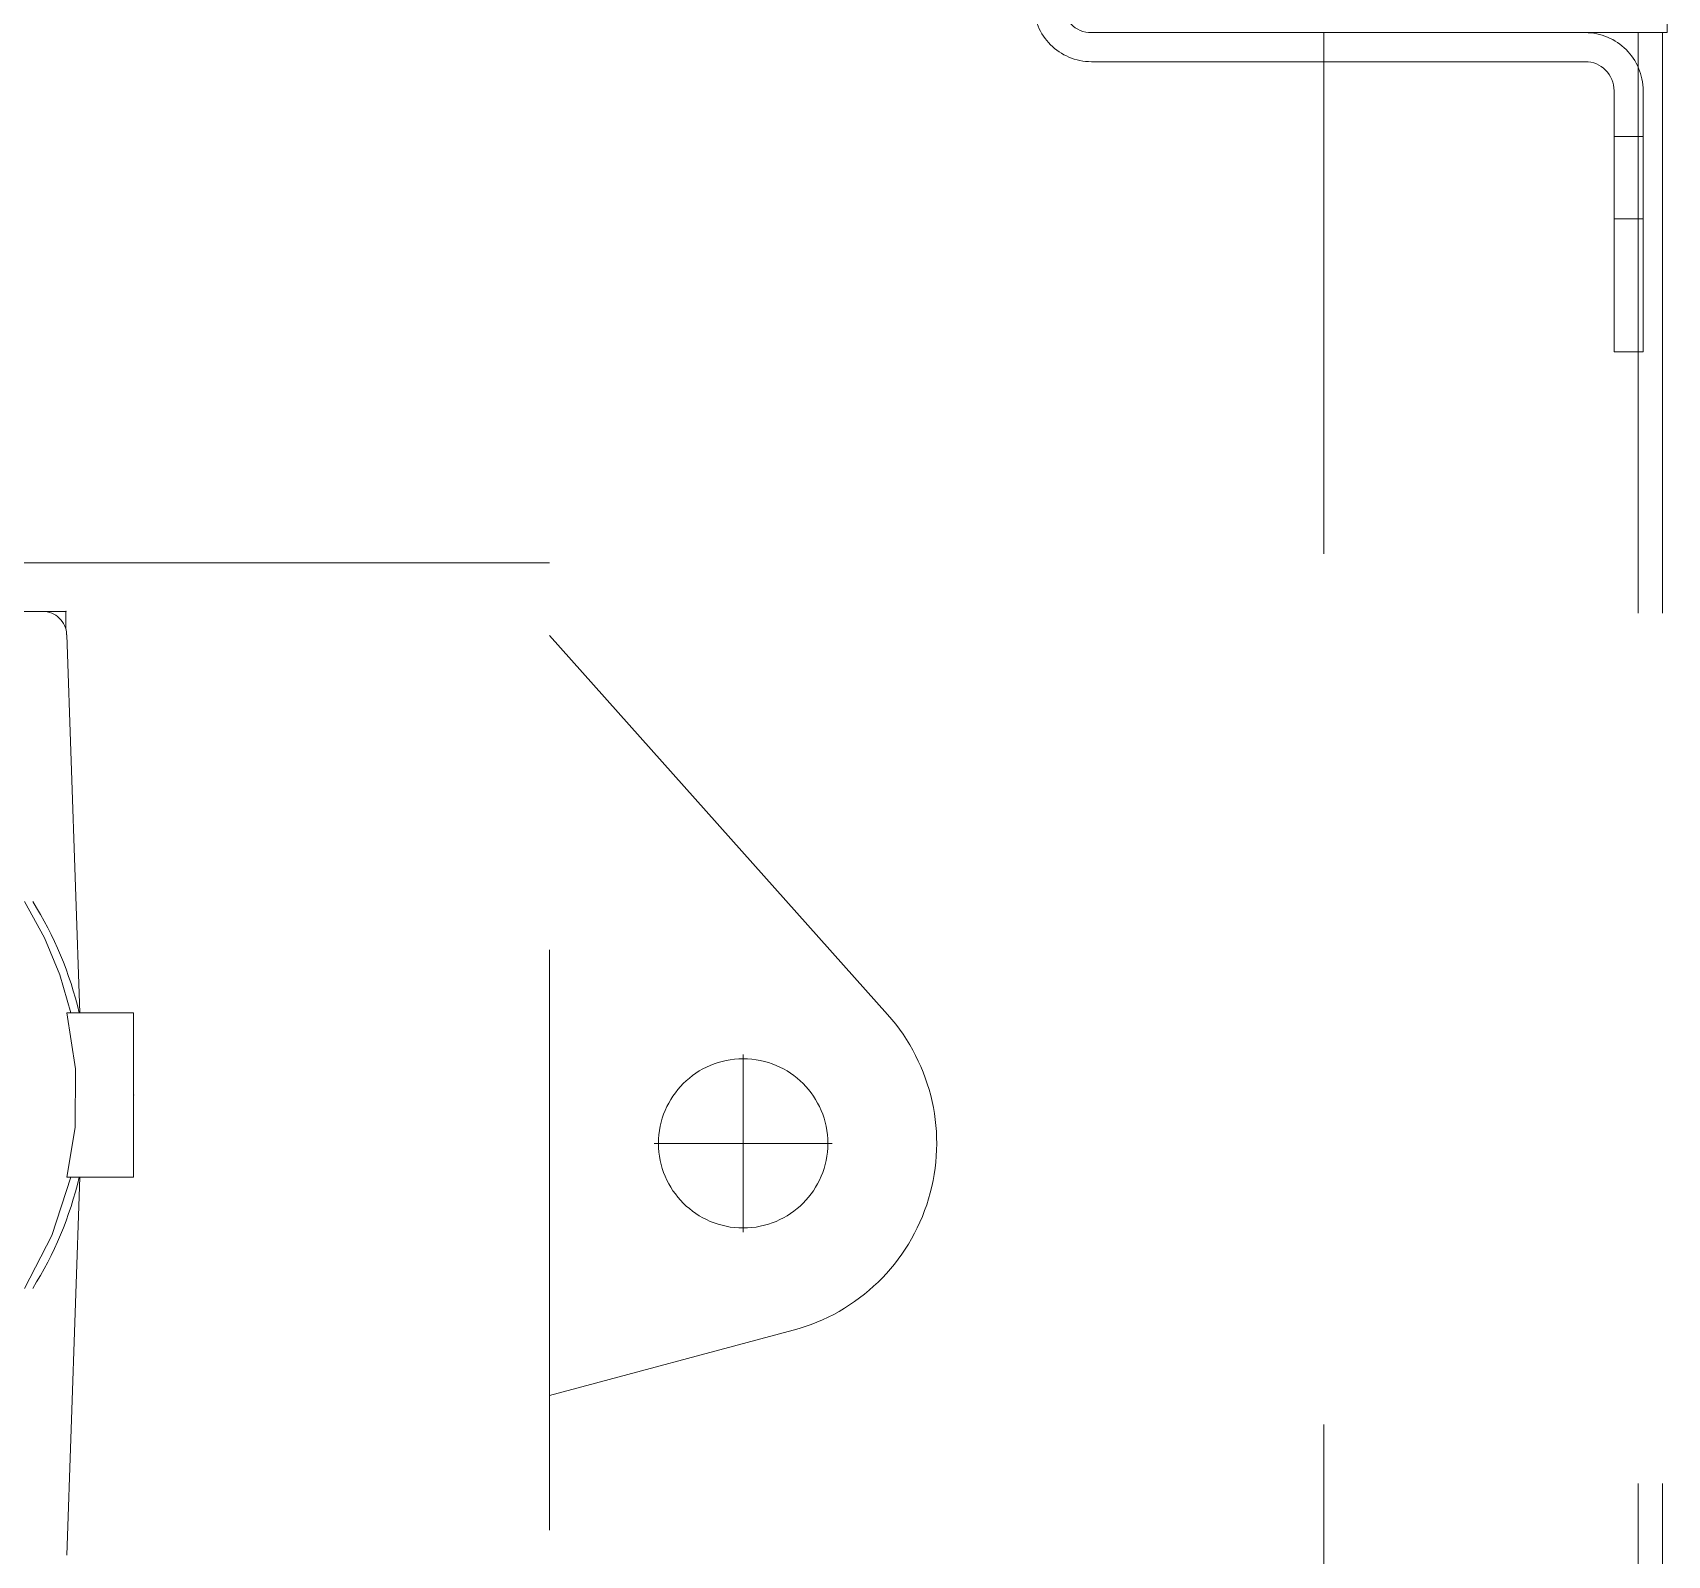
# Model space of a CAD drawing. Extents: x -181672 to 290600, y -29000 to 395522.
# Drawn here: x 3525.7 to 3863.6, y 42016.1 to 42330.9 of the extents above; entities that cross this region are included whole.
import ezdxf

# ---------------------------------------------------------------- set-up
doc = ezdxf.new("R2010")
doc.units = 0
doc.header["$LTSCALE"] = 10
doc.linetypes.add('XFM7Q20PCW-200K$0$ACAD_ISO03W100', pattern=[30, 12, -18])
doc.layers.add('XFM7Q20PCW-200K$0$PCW EQ (FUTURE)', color=252, linetype='XFM7Q20PCW-200K$0$ACAD_ISO03W100', lineweight=9)

# ---------------------------------------------------------------- blocks, each defined once
blk = doc.blocks.new('XFM7Q20PCW-200K$0$PCW-防震基座-更新後 - PCW-防震基座-更新後-V1242-CUB_L40')
at = {"extrusion": (0, 0, -1)}
for p, q in [((62.31, -451.39), (62.31, -349.39)), ((68.31, -349.39), (68.31, -468.39)), ((-939.47, -397.39), (68.31, -397.39)), ((2.31, -457.39), (2.31, -463.39)), ((2.31, -457.39), (56.31, -457.39)), ((29.81, -457.39), (29.81, -463.39)), ((38.31, -457.39), (38.31, -457.39)), ((46.81, -463.39), (46.81, -457.39)), ((68.31, -462.39), (-939.47, -462.39)), ((56.31, -463.39), (2.31, -463.39)), ((38.31, -463.39), (38.31, -463.39)), ((68.31, -467.39), (-939.47, -467.39)), ((68.31, -468.39), (308.31, -468.39))]:
    blk.add_line(p, q, dxfattribs=at)
blk.add_arc((74.31, -349.39), 12, 90, 180)
for centre, radius, start, end in [((-74.31, -349.39), 12, 0, 90), ((-74.31, -349.39), 6, 0, 90), ((-56.31, -451.39), 6, 180, 270), ((-56.31, -451.39), 12, 180, 270)]:
    blk.add_arc(centre, radius, start, end, dxfattribs=at)
blk = doc.blocks.new('XFM7Q20PCW-200K$0$A$C561449da')
for p, q in [((830, 2269.35), (584.46, 2269.35)), ((830, 269.35), (830, 2269.35)), ((725.17, 2259.35), (695.21, 2259.35)), ((725.17, 2259.35), (730, 2259.35)), ((730, 2259.35), (730, 2255.65)), ((732.9, 2176.35), (730.17, 2254.52)), ((899.86, 2175.96), (830, 2254.35)), ((744, 2176.35), (730.21, 2176.35)), ((744, 2142.35), (744, 2176.35)), ((870, 2167.72), (870, 2130.97)), ((851.62, 2149.35), (888.38, 2149.35)), ((910, 1939.35), (910, 2149.35)), ((730.17, 2064.18), (732.9, 2142.35)), ((744, 2142.35), (730.21, 2142.35)), ((830, 2097.22), (880.35, 2110.71))]:
    blk.add_line(p, q)
for points in [[(731.02, 2176.35), (728.73, 2184.21), (725.56, 2191.87), (721.42, 2199.35)], [(730.21, 2176.35), (732.01, 2164.73), (731.9, 2152.62), (730.21, 2142.35)], [(721.42, 2119.35), (727.11, 2130.29), (731.02, 2142.35)]]:
    blk.add_lwpolyline(points)
blk.add_circle((870, 2149.35), 17.5)
for centre, radius, start, end in [((725.17, 2254.35), 5, 2, 90), ((659.7, 2159.35), 75, 13.1009, 32.231), ((870, 2149.35), 40, 285, 41.7089), ((659.7, 2159.35), 75, 327.769, 346.8991)]:
    blk.add_arc(centre, radius, start, end)
for p in [(730, 2259.35), (744, 2159.35)]:
    blk.add_point(p)
blk = doc.blocks.new('XFM7Q20PCW-200K')
at = {"layer": 'XFM7Q20PCW-200K$0$PCW EQ (FUTURE)', "rotation": 90}
blk.add_blockref('XFM7Q20PCW-200K$0$PCW-防震基座-更新後 - PCW-防震基座-更新後-V1242-CUB_L40', (3395.18, 42262.64), dxfattribs=at)
at = {"layer": 'XFM7Q20PCW-200K$0$PCW EQ (FUTURE)'}
blk.add_blockref('XFM7Q20PCW-200K$0$A$C561449da', (2802.57, 39951.95), dxfattribs=at)

msp = doc.modelspace()

# ---------------------------------------------------------------- block references
msp.add_blockref('XFM7Q20PCW-200K', (0, 0))

doc.saveas('drawing.dxf')
